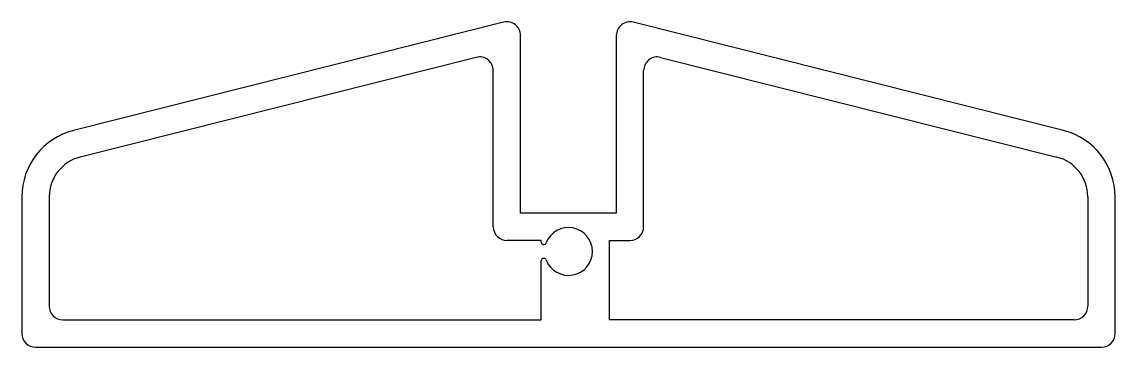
# Model space of a CAD drawing. Extents: x 1534.1 to 1614.1, y 220.5 to 244.3.
import ezdxf

# ---------------------------------------------------------------- set-up
doc = ezdxf.new("R2010")
doc.units = 0
doc.header["$LTSCALE"] = 15
doc.layers.get('0').update_dxf_attribs({"linetype": 'CONTINUOUS'})

msp = doc.modelspace()

# ---------------------------------------------------------------- linework, layer by layer
at = {"ltscale": 0.05}
for p, q in [((1569.396, 244.231), (1537.92, 236.31)), ((1610.361, 236.31), (1578.884, 244.231)), ((1570.64, 230.262), (1570.64, 243.262)), ((1577.64, 243.262), (1577.64, 230.262)), ((1567.396, 241.666), (1538.408, 234.371)), ((1580.884, 241.666), (1609.873, 234.371)), ((1568.64, 229.262), (1568.64, 240.696)), ((1579.64, 229.262), (1579.64, 240.696)), ((1534.14, 231.462), (1534.14, 221.462)), ((1536.14, 231.462), (1536.14, 223.462)), ((1612.14, 231.462), (1612.14, 223.462)), ((1614.14, 221.462), (1614.14, 231.462)), ((1577.64, 230.262), (1570.64, 230.262)), ((1572.14, 228.262), (1569.64, 228.262)), ((1572.14, 228.15), (1572.14, 228.262)), ((1577.14, 222.462), (1577.14, 228.262)), ((1577.14, 228.262), (1578.64, 228.262)), ((1572.14, 222.462), (1572.14, 226.773)), ((1537.14, 222.462), (1572.14, 222.462)), ((1611.14, 222.462), (1577.14, 222.462)), ((1535.14, 220.462), (1613.14, 220.462))]:
    msp.add_line(p, q, dxfattribs=at)
for centre, radius, start, end in [((1569.64, 243.262), 1, 0, 104.12512), ((1578.64, 243.262), 1, 75.87488, 180), ((1567.64, 240.696), 1, 0, 104.12512), ((1580.64, 240.696), 1, 75.87488, 180), ((1539.14, 231.462), 5, 104.12512, 180), ((1609.14, 231.462), 5, 0, 75.87488), ((1539.14, 231.462), 3, 104.12512, 180), ((1609.14, 231.462), 3, 0, 75.87488), ((1569.64, 229.262), 1, 180, 270), ((1574.14, 227.462), 1.75, 200.79657, 159.20343), ((1578.64, 229.262), 1, 270, 0), ((1572.329, 228.15), 0.188, 180, 339.20343), ((1572.329, 226.773), 0.188, 20.79657, 180), ((1537.14, 223.462), 1, 180, 270), ((1611.14, 223.462), 1, 270, 0), ((1535.14, 221.462), 1, 180, 270), ((1613.14, 221.462), 1, 270, 0)]:
    msp.add_arc(centre, radius, start, end, dxfattribs=at)

doc.saveas('drawing.dxf')
